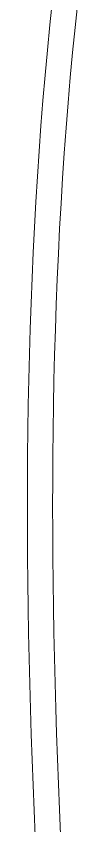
# Model space of a CAD drawing. Extents: x 709175 to 711772, y 7862468 to 7865374.
# Drawn here: x 710831.8 to 710841.8, y 7863376.5 to 7863536.5 of the extents above; entities that cross this region are included whole.
import ezdxf

# ---------------------------------------------------------------- set-up
doc = ezdxf.new("R2010")
doc.units = 0
doc.layers.add('TALHÕES', color=3, linetype='Continuous', lineweight=9, true_color=0x00ff00)

msp = doc.modelspace()

# ---------------------------------------------------------------- linework, layer by layer
at = {"layer": 'TALHÕES'}
for points in [[(710836.83, 7863539.75), (710836.3, 7863534.76), (710835.81, 7863529.77), (710835.35, 7863524.78), (710834.93, 7863519.78), (710834.53, 7863514.78), (710834.16, 7863509.78), (710833.83, 7863504.78), (710833.52, 7863499.77), (710833.24, 7863494.77), (710832.98, 7863489.76), (710832.76, 7863484.75), (710832.56, 7863479.74), (710832.38, 7863474.73), (710832.23, 7863469.72), (710832.11, 7863464.71), (710832.01, 7863459.7), (710831.93, 7863454.69), (710831.88, 7863449.68), (710831.85, 7863444.67), (710831.84, 7863439.66), (710831.85, 7863434.65), (710831.88, 7863429.64), (710831.93, 7863424.63), (710832, 7863419.62), (710832.09, 7863414.61), (710832.2, 7863409.6), (710832.32, 7863404.59), (710832.46, 7863399.59), (710832.62, 7863394.58), (710832.79, 7863389.58), (710832.98, 7863384.57), (710833.18, 7863379.57), (710833.4, 7863374.57)], [(710838.39, 7863374.79), (710838.18, 7863379.77), (710837.98, 7863384.76), (710837.79, 7863389.75), (710837.62, 7863394.74), (710837.46, 7863399.73), (710837.32, 7863404.72), (710837.19, 7863409.71), (710837.09, 7863414.7), (710837, 7863419.69), (710836.93, 7863424.68), (710836.88, 7863429.67), (710836.85, 7863434.66), (710836.84, 7863439.65), (710836.85, 7863444.64), (710836.88, 7863449.62), (710836.93, 7863454.61), (710837.01, 7863459.6), (710837.11, 7863464.59), (710837.23, 7863469.57), (710837.38, 7863474.56), (710837.55, 7863479.54), (710837.75, 7863484.52), (710837.98, 7863489.51), (710838.23, 7863494.49), (710838.51, 7863499.46), (710838.81, 7863504.44), (710839.15, 7863509.41), (710839.51, 7863514.38), (710839.91, 7863519.35), (710840.33, 7863524.32), (710840.79, 7863529.28), (710841.28, 7863534.24), (710841.8, 7863539.2)]]:
    msp.add_lwpolyline(points, dxfattribs=at)

doc.saveas('drawing.dxf')
